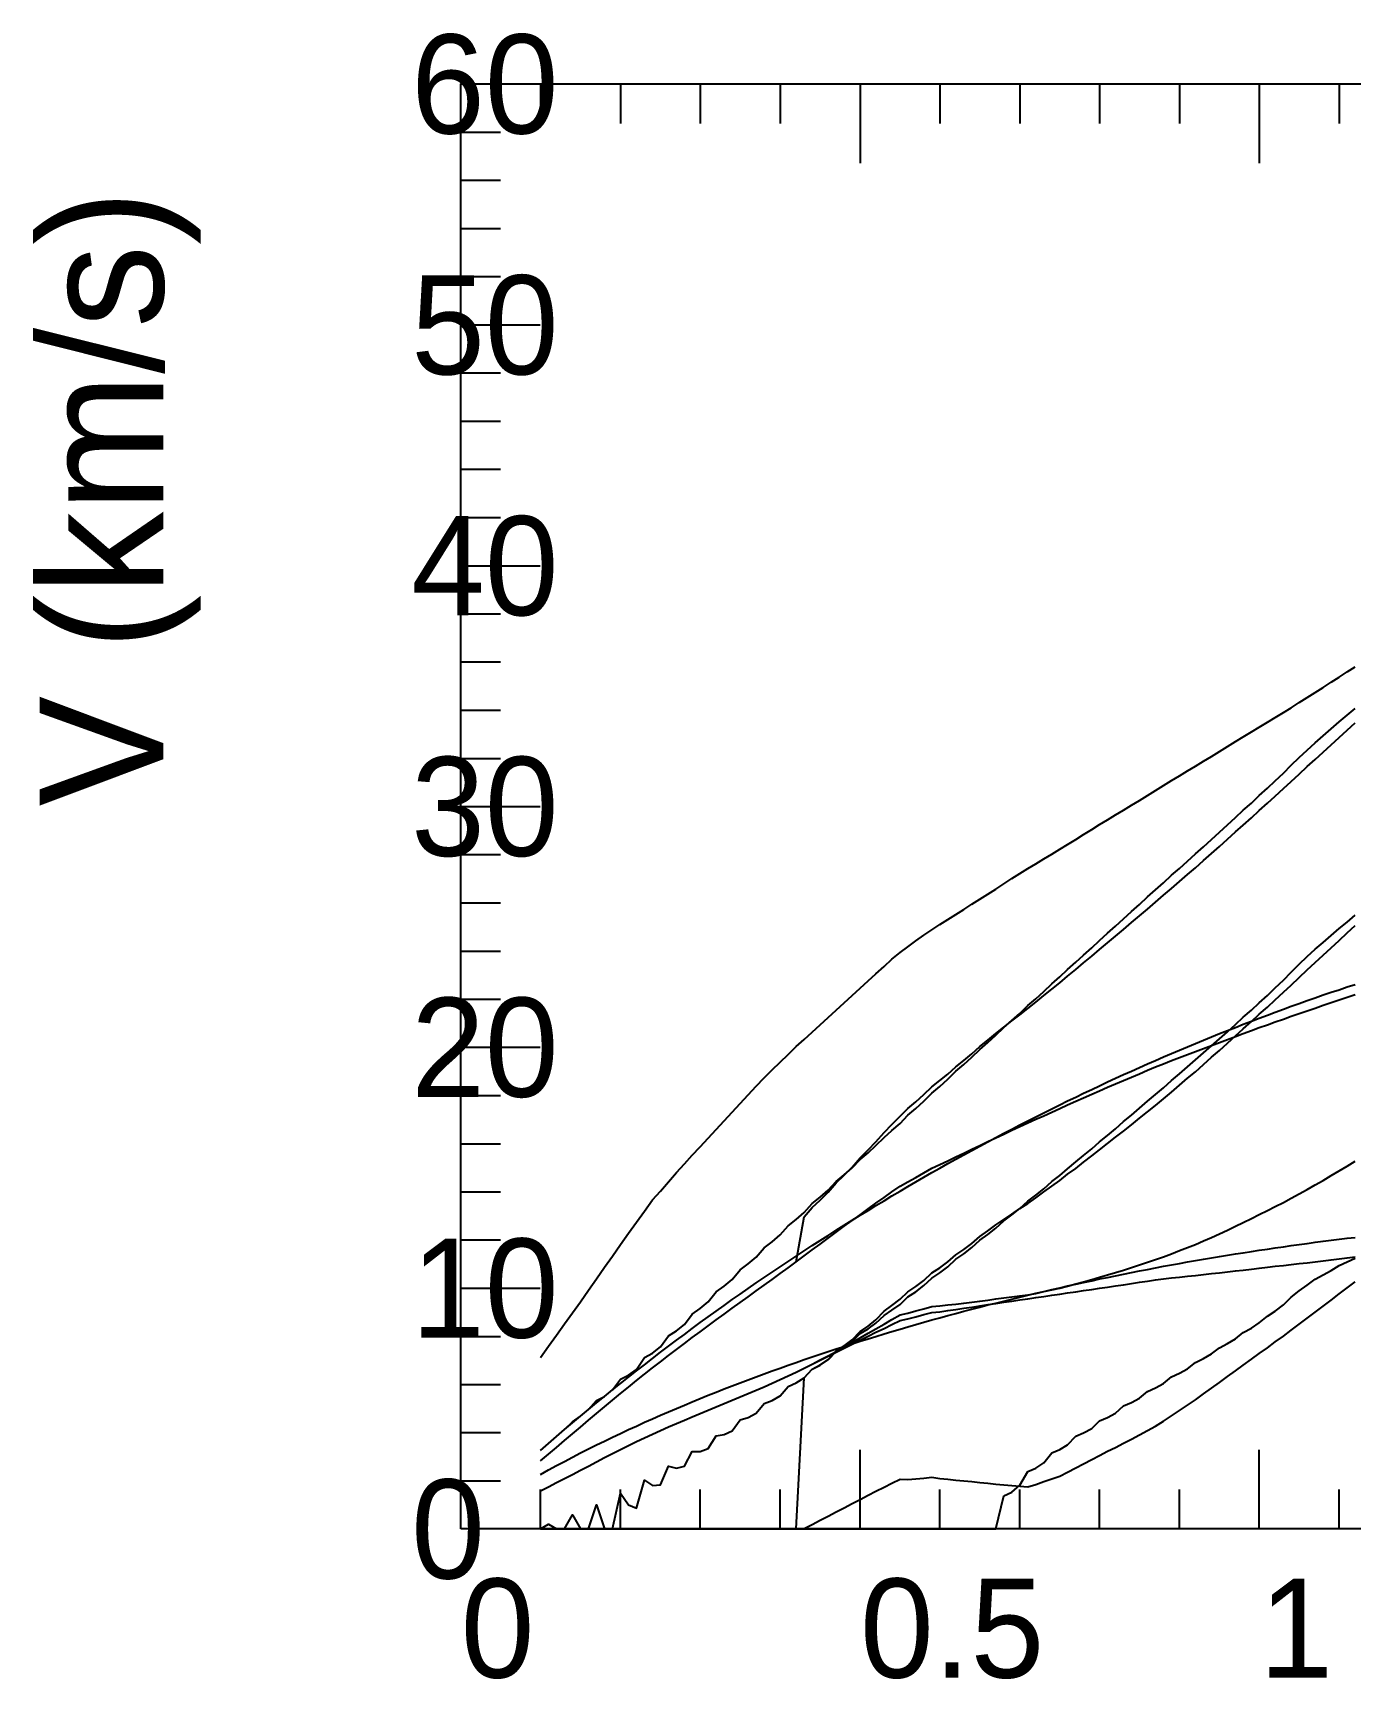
# Model space of a CAD drawing. Extents: x -35 to 179, y -35 to 143.
# Drawn here: x -34.5 to 71.8, y -12.1 to 120.8 of the extents above; entities that cross this region are included whole.
import ezdxf

# ---------------------------------------------------------------- set-up
doc = ezdxf.new("R2010")
doc.units = 0

msp = doc.modelspace()

# ---------------------------------------------------------------- linework, layer by layer
at = {"color": 0}
for p, q in [((6.45, 116.63), (6.45, 113.43)), ((12.89, 116.63), (12.89, 113.43)), ((19.34, 116.63), (19.34, 113.43)), ((25.79, 116.63), (25.79, 113.43)), ((32.23, 116.63), (32.23, 110.23)), ((38.68, 116.63), (38.68, 113.43)), ((45.12, 116.63), (45.12, 113.43)), ((51.57, 116.63), (51.57, 113.43)), ((58.02, 116.63), (58.02, 113.43)), ((64.46, 116.63), (64.46, 110.23)), ((70.91, 116.63), (70.91, 113.43)), ((0, 112.74), (3.2, 112.74)), ((0, 108.86), (3.2, 108.86)), ((0, 104.97), (3.2, 104.97)), ((0, 101.08), (3.2, 101.08)), ((0, 97.19), (6.4, 97.19)), ((0, 93.31), (3.2, 93.31)), ((0, 89.42), (3.2, 89.42)), ((0, 85.53), (3.2, 85.53)), ((0, 81.64), (3.2, 81.64)), ((0, 77.75), (6.4, 77.75)), ((0, 73.87), (3.2, 73.87)), ((0, 69.98), (3.2, 69.98)), ((0, 66.09), (3.2, 66.09)), ((0, 62.2), (3.2, 62.2)), ((0, 58.32), (6.4, 58.32)), ((0, 54.43), (3.2, 54.43)), ((0, 50.54), (3.2, 50.54)), ((0, 46.65), (3.2, 46.65)), ((0, 42.77), (3.2, 42.77)), ((0, 38.88), (6.4, 38.88)), ((0, 34.99), (3.2, 34.99)), ((0, 31.1), (3.2, 31.1)), ((0, 27.21), (3.2, 27.21)), ((0, 23.33), (3.2, 23.33)), ((0, 19.44), (6.4, 19.44)), ((0, 15.55), (3.2, 15.55)), ((0, 11.66), (3.2, 11.66)), ((0, 7.78), (3.2, 7.78)), ((32.23, 0), (32.23, 6.4)), ((64.46, 0), (64.46, 6.4)), ((0, 3.89), (3.2, 3.89)), ((6.45, 0), (6.45, 3.2)), ((12.89, 0), (12.89, 3.2)), ((19.34, 0), (19.34, 3.2)), ((25.79, 0), (25.79, 3.2)), ((38.68, 0), (38.68, 3.2)), ((45.12, 0), (45.12, 3.2)), ((51.57, 0), (51.57, 3.2)), ((58.02, 0), (58.02, 3.2)), ((70.91, 0), (70.91, 3.2))]:
    msp.add_line(p, q, dxfattribs=at)
msp.add_lwpolyline([(0, 0), (0, 116.63), (179.2, 116.63), (179.2, 0)], close=True, dxfattribs=at)
at = {"color": 6}
for points in [[(6.45, 13.85), (7.09, 14.75), (7.74, 15.65), (8.38, 16.55), (9.02, 17.45), (9.67, 18.34), (10.31, 19.27), (10.96, 20.19), (11.6, 21.12), (12.25, 22.03), (12.89, 22.95), (13.54, 23.87), (14.18, 24.76), (14.83, 25.66), (15.47, 26.56), (16.12, 27.27), (16.76, 28.02), (17.41, 28.78), (18.05, 29.47), (18.69, 30.16), (19.34, 30.85), (19.98, 31.55), (20.63, 32.25), (21.27, 32.95), (21.92, 33.65), (22.56, 34.34), (23.21, 35.04), (23.85, 35.73), (24.5, 36.42), (25.14, 37.06), (25.79, 37.68), (26.43, 38.3), (27.07, 38.93), (27.72, 39.52), (28.36, 40.11), (29.01, 40.7), (29.65, 41.28), (30.3, 41.87), (30.94, 42.46), (31.59, 43.05), (32.23, 43.64), (32.88, 44.23), (33.52, 44.82), (34.17, 45.41), (34.81, 46), (35.46, 46.52), (36.1, 46.99), (36.74, 47.46), (37.39, 47.93), (38.03, 48.37), (38.68, 48.78), (39.32, 49.19), (39.97, 49.6), (40.61, 50.01), (41.26, 50.42), (41.9, 50.83), (42.55, 51.24), (43.19, 51.65), (43.84, 52.07), (44.48, 52.49), (45.12, 52.91), (45.77, 53.32), (46.41, 53.7), (47.06, 54.09), (47.7, 54.47), (48.35, 54.86), (48.99, 55.26), (49.64, 55.66), (50.28, 56.06), (50.93, 56.46), (51.57, 56.85), (52.22, 57.24), (52.86, 57.63), (53.51, 58.03), (54.15, 58.42), (54.79, 58.81), (55.44, 59.21), (56.08, 59.6), (56.73, 60), (57.37, 60.4), (58.02, 60.79), (58.66, 61.19), (59.31, 61.58), (59.95, 61.97), (60.6, 62.36), (61.24, 62.76), (61.89, 63.15), (62.53, 63.55), (63.17, 63.94), (63.82, 64.34), (64.46, 64.73), (65.11, 65.12), (65.75, 65.51), (66.4, 65.9), (67.04, 66.29), (67.69, 66.71), (68.33, 67.11), (68.98, 67.52), (69.62, 67.93), (70.27, 68.34), (70.91, 68.76), (71.55, 69.17), (72.2, 69.58)], [(27.65, 0), (27.72, 0.04), (28.36, 0.37), (29.01, 0.71), (29.65, 1.04), (30.3, 1.38), (30.94, 1.71), (31.59, 2.05), (32.23, 2.39), (32.88, 2.72), (33.52, 3.04), (34.17, 3.37), (34.81, 3.69), (35.46, 4.02), (36.1, 4), (36.74, 4.06), (37.39, 4.11), (38.03, 4.17), (38.68, 4.08), (39.32, 4.01), (39.97, 3.95), (40.61, 3.88), (41.26, 3.82), (41.9, 3.75), (42.55, 3.69), (43.19, 3.62), (43.84, 3.57), (44.48, 3.52), (45.12, 3.46), (45.77, 3.41), (46.41, 3.6), (47.06, 3.83), (47.7, 4.05), (48.35, 4.27), (48.99, 4.59), (49.64, 4.93), (50.28, 5.27), (50.93, 5.61), (51.57, 5.94), (52.22, 6.27), (52.86, 6.59), (53.51, 6.92), (54.15, 7.26), (54.79, 7.61), (55.44, 7.96), (56.08, 8.3), (56.73, 8.69), (57.37, 9.13), (58.02, 9.56), (58.66, 9.99), (59.31, 10.42), (59.95, 10.9), (60.6, 11.37), (61.24, 11.83), (61.89, 12.3), (62.53, 12.76), (63.17, 13.23), (63.82, 13.7), (64.46, 14.16), (65.11, 14.63), (65.75, 15.1), (66.4, 15.57), (67.04, 16.04), (67.69, 16.53), (68.33, 17.02), (68.98, 17.5), (69.62, 17.99), (70.27, 18.48), (70.91, 18.97), (71.55, 19.46), (72.2, 19.95)]]:
    msp.add_lwpolyline(points, dxfattribs=at)
at = {"color": 3}
for points in [[(6.45, 6.33), (7.09, 6.91), (7.74, 7.46), (8.38, 8.02), (9.02, 8.64), (9.67, 9.11), (10.31, 9.65), (10.96, 10.36), (11.6, 10.7), (12.25, 11.23), (12.89, 12.09), (13.54, 12.41), (14.18, 12.87), (14.83, 13.83), (15.47, 14.2), (16.12, 14.69), (16.76, 15.59), (17.41, 16), (18.05, 16.51), (18.69, 17.35), (19.34, 17.8), (19.98, 18.33), (20.63, 19.13), (21.27, 19.59), (21.92, 20.14), (22.56, 20.91), (23.21, 21.39), (23.85, 21.95), (24.5, 22.69), (25.14, 23.19), (25.79, 23.75), (26.43, 24.47), (27.07, 24.99), (27.72, 25.55), (28.36, 26.26), (29.01, 26.78), (29.65, 27.35), (30.3, 28.04), (30.94, 28.58), (31.59, 29.15), (32.23, 29.83), (32.88, 30.37), (33.52, 30.94), (34.17, 31.61), (34.81, 32.15), (35.46, 32.73), (36.1, 33.39), (36.74, 33.94), (37.39, 34.52), (38.03, 35.17), (38.68, 35.72), (39.32, 36.3), (39.97, 36.94), (40.61, 37.5), (41.26, 38.08), (41.9, 38.71), (42.55, 39.27), (43.19, 39.85), (43.84, 40.48), (44.48, 41.04), (45.12, 41.62), (45.77, 42.24), (46.41, 42.8), (47.06, 43.39), (47.7, 44), (48.35, 44.57), (48.99, 45.15), (49.64, 45.76), (50.28, 46.32), (50.93, 46.9), (51.57, 47.51), (52.22, 48.08), (52.86, 48.66), (53.51, 49.26), (54.15, 49.83), (54.79, 50.41), (55.44, 51.01), (56.08, 51.58), (56.73, 52.16), (57.37, 52.76), (58.02, 53.32), (58.66, 53.91), (59.31, 54.5), (59.95, 55.07), (60.6, 55.66), (61.24, 56.25), (61.89, 56.83), (62.53, 57.42), (63.17, 58.01), (63.82, 58.59), (64.46, 59.19), (65.11, 59.8), (65.75, 60.39), (66.4, 61.01), (67.04, 61.65), (67.69, 62.27), (68.33, 62.87), (68.98, 63.46), (69.62, 64.03), (70.27, 64.59), (70.91, 65.14), (71.55, 65.68), (72.2, 66.22)], [(6.45, 0), (7.09, 0.39), (7.74, 0), (8.38, 0), (9.02, 1.13), (9.67, 0), (10.31, 0), (10.96, 1.95), (11.6, 0), (12.25, 0), (12.89, 2.88), (13.54, 1.94), (14.18, 1.67), (14.83, 3.93), (15.47, 3.51), (16.12, 3.56), (16.76, 5.06), (17.41, 4.9), (18.05, 5.08), (18.69, 6.26), (19.34, 6.26), (19.98, 6.51), (20.63, 7.51), (21.27, 7.62), (21.92, 7.93), (22.56, 8.8), (23.21, 8.99), (23.85, 9.34), (24.5, 10.14), (25.14, 10.38), (25.79, 10.76), (26.43, 11.5), (27.07, 11.79), (27.72, 12.2), (28.36, 12.9), (29.01, 13.23), (29.65, 13.65), (30.3, 14.32), (30.94, 14.68), (31.59, 15.12), (32.23, 15.77), (32.88, 16.15), (33.52, 16.61), (34.17, 17.24), (34.81, 17.65), (35.46, 18.11), (36.1, 18.73), (36.74, 19.15), (37.39, 19.64), (38.03, 20.24), (38.68, 20.68), (39.32, 21.17), (39.97, 21.77), (40.61, 22.22), (41.26, 22.72), (41.9, 23.31), (42.55, 23.78), (43.19, 24.29), (43.84, 24.88), (44.48, 25.35), (45.12, 25.87), (45.77, 26.45), (46.41, 26.94), (47.06, 27.46), (47.7, 28.04), (48.35, 28.54), (48.99, 29.06), (49.64, 29.64), (50.28, 30.15), (50.93, 30.68), (51.57, 31.26), (52.22, 31.77), (52.86, 32.31), (53.51, 32.89), (54.15, 33.41), (54.79, 33.96), (55.44, 34.54), (56.08, 35.07), (56.73, 35.62), (57.37, 36.2), (58.02, 36.73), (58.66, 37.29), (59.31, 37.88), (59.95, 38.42), (60.6, 38.99), (61.24, 39.57), (61.89, 40.13), (62.53, 40.71), (63.17, 41.3), (63.82, 41.87), (64.46, 42.46), (65.11, 43.07), (65.75, 43.67), (66.4, 44.29), (67.04, 44.95), (67.69, 45.58), (68.33, 46.2), (68.98, 46.79), (69.62, 47.35), (70.27, 47.91), (70.91, 48.46), (71.55, 48.99), (72.2, 49.53)], [(6.45, 6.33), (7.09, 6.9), (7.74, 7.46), (8.38, 8.02), (9.02, 8.56), (9.67, 9.11), (10.31, 9.65), (10.96, 10.18), (11.6, 10.7), (12.25, 11.23), (12.89, 11.74), (13.54, 12.25), (14.18, 12.76), (14.83, 13.26), (15.47, 13.76), (16.12, 14.26), (16.76, 14.75), (17.41, 15.23), (18.05, 15.71), (18.69, 16.19), (19.34, 16.66), (19.98, 17.13), (20.63, 17.59), (21.27, 18.05), (21.92, 18.51), (22.56, 18.96), (23.21, 19.41), (23.85, 19.86), (24.5, 20.3), (25.14, 20.74), (25.79, 21.17), (26.43, 21.6), (27.07, 22.03), (27.72, 22.45), (28.36, 22.87), (29.01, 23.29), (29.65, 23.7), (30.3, 24.11), (30.94, 24.52), (31.59, 24.92), (32.23, 25.32), (32.88, 25.71), (33.52, 26.11), (34.17, 26.49), (34.81, 26.88), (35.46, 27.26), (36.1, 27.64), (36.74, 28.02), (37.39, 28.39), (38.03, 28.76), (38.68, 29.12), (39.32, 29.49), (39.97, 29.85), (40.61, 30.2), (41.26, 30.55), (41.9, 30.9), (42.55, 31.25), (43.19, 31.59), (43.84, 31.94), (44.48, 32.27), (45.12, 32.61), (45.77, 32.94), (46.41, 33.27), (47.06, 33.59), (47.7, 33.91), (48.35, 34.23), (48.99, 34.55), (49.64, 34.86), (50.28, 35.17), (50.93, 35.48), (51.57, 35.78), (52.22, 36.08), (52.86, 36.38), (53.51, 36.67), (54.15, 36.96), (54.79, 37.25), (55.44, 37.54), (56.08, 37.82), (56.73, 38.1), (57.37, 38.38), (58.02, 38.65), (58.66, 38.92), (59.31, 39.19), (59.95, 39.46), (60.6, 39.72), (61.24, 39.98), (61.89, 40.24), (62.53, 40.49), (63.17, 40.74), (63.82, 40.99), (64.46, 41.23), (65.11, 41.48), (65.75, 41.72), (66.4, 41.95), (67.04, 42.19), (67.69, 42.42), (68.33, 42.65), (68.98, 42.87), (69.62, 43.1), (70.27, 43.32), (70.91, 43.53), (71.55, 43.75), (72.2, 43.96)]]:
    msp.add_lwpolyline(points, dxfattribs=at)
at = {"color": 4}
for points in [[(6.45, 5.5), (7.09, 6.05), (7.74, 6.59), (8.38, 7.14), (9.02, 7.68), (9.67, 8.23), (10.31, 8.78), (10.96, 9.32), (11.6, 9.87), (12.25, 10.4), (12.89, 10.93), (13.54, 11.46), (14.18, 11.98), (14.83, 12.49), (15.47, 13), (16.12, 13.5), (16.76, 14), (17.41, 14.49), (18.05, 14.97), (18.69, 15.45), (19.34, 15.92), (19.98, 16.4), (20.63, 16.87), (21.27, 17.34), (21.92, 17.81), (22.56, 18.28), (23.21, 18.75), (23.85, 19.21), (24.5, 19.67), (25.14, 20.14), (25.79, 20.62), (26.43, 21.09), (27.07, 21.57), (27.72, 25.19), (28.36, 25.96), (29.01, 26.54), (29.65, 27.18), (30.3, 27.94), (30.94, 28.55), (31.59, 29.2), (32.23, 29.97), (32.88, 30.6), (33.52, 31.25), (34.17, 32.01), (34.81, 32.65), (35.46, 33.32), (36.1, 33.94), (36.74, 34.48), (37.39, 35.06), (38.03, 35.7), (38.68, 36.19), (39.32, 36.71), (39.97, 37.3), (40.61, 37.81), (41.26, 38.34), (41.9, 38.94), (42.55, 39.46), (43.19, 40), (43.84, 40.51), (44.48, 41.01), (45.12, 41.51), (45.77, 42), (46.41, 42.52), (47.06, 43.05), (47.7, 43.56), (48.35, 44.09), (48.99, 44.63), (49.64, 45.15), (50.28, 45.69), (50.93, 46.24), (51.57, 46.77), (52.22, 47.31), (52.86, 47.86), (53.51, 48.39), (54.15, 48.94), (54.79, 49.5), (55.44, 50.03), (56.08, 50.59), (56.73, 51.15), (57.37, 51.69), (58.02, 52.26), (58.66, 52.82), (59.31, 53.37), (59.95, 53.95), (60.6, 54.53), (61.24, 55.09), (61.89, 55.67), (62.53, 56.26), (63.17, 56.82), (63.82, 57.41), (64.46, 58), (65.11, 58.57), (65.75, 59.16), (66.4, 59.76), (67.04, 60.33), (67.69, 60.93), (68.33, 61.53), (68.98, 62.11), (69.62, 62.7), (70.27, 63.3), (70.91, 63.88), (71.55, 64.47), (72.2, 65.07)], [(6.45, 0), (7.09, 0), (7.74, 0), (8.38, 0), (9.02, 0), (9.67, 0), (10.31, 0), (10.96, 0), (11.6, 0), (12.25, 0), (12.89, 0), (13.54, 0), (14.18, 0), (14.83, 0), (15.47, 0), (16.12, 0), (16.76, 0), (17.41, 0), (18.05, 0), (18.69, 0), (19.34, 0), (19.98, 0), (20.63, 0), (21.27, 0), (21.92, 0), (22.56, 0), (23.21, 0), (23.85, 0), (24.5, 0), (25.14, 0), (25.79, 0), (26.43, 0), (27.07, 0), (27.72, 12.2), (28.36, 12.91), (29.01, 13.25), (29.65, 13.69), (30.3, 14.39), (30.94, 14.78), (31.59, 15.26), (32.23, 15.95), (32.88, 16.38), (33.52, 16.89), (34.17, 17.57), (34.81, 18.03), (35.46, 18.55), (36.1, 19.15), (36.74, 19.58), (37.39, 20.06), (38.03, 20.67), (38.68, 21.08), (39.32, 21.55), (39.97, 22.12), (40.61, 22.56), (41.26, 23.04), (41.9, 23.61), (42.55, 24.06), (43.19, 24.56), (43.84, 24.99), (44.48, 25.42), (45.12, 25.86), (45.77, 26.26), (46.41, 26.73), (47.06, 27.21), (47.7, 27.66), (48.35, 28.13), (48.99, 28.63), (49.64, 29.1), (50.28, 29.61), (50.93, 30.12), (51.57, 30.6), (52.22, 31.11), (52.86, 31.62), (53.51, 32.11), (54.15, 32.63), (54.79, 33.16), (55.44, 33.66), (56.08, 34.19), (56.73, 34.73), (57.37, 35.26), (58.02, 35.81), (58.66, 36.38), (59.31, 36.91), (59.95, 37.49), (60.6, 38.07), (61.24, 38.63), (61.89, 39.21), (62.53, 39.8), (63.17, 40.36), (63.82, 40.96), (64.46, 41.55), (65.11, 42.12), (65.75, 42.72), (66.4, 43.33), (67.04, 43.9), (67.69, 44.52), (68.33, 45.13), (68.98, 45.71), (69.62, 46.32), (70.27, 46.92), (70.91, 47.5), (71.55, 48.11), (72.2, 48.71)], [(6.45, 5.5), (7.09, 6.05), (7.74, 6.59), (8.38, 7.14), (9.02, 7.68), (9.67, 8.23), (10.31, 8.78), (10.96, 9.32), (11.6, 9.87), (12.25, 10.4), (12.89, 10.93), (13.54, 11.46), (14.18, 11.98), (14.83, 12.49), (15.47, 13), (16.12, 13.5), (16.76, 14), (17.41, 14.49), (18.05, 14.97), (18.69, 15.45), (19.34, 15.92), (19.98, 16.4), (20.63, 16.87), (21.27, 17.34), (21.92, 17.81), (22.56, 18.28), (23.21, 18.75), (23.85, 19.21), (24.5, 19.67), (25.14, 20.14), (25.79, 20.62), (26.43, 21.09), (27.07, 21.57), (27.72, 22.04), (28.36, 22.52), (29.01, 23), (29.65, 23.47), (30.3, 23.95), (30.94, 24.43), (31.59, 24.9), (32.23, 25.37), (32.88, 25.84), (33.52, 26.3), (34.17, 26.76), (34.81, 27.22), (35.46, 27.67), (36.1, 28.02), (36.74, 28.38), (37.39, 28.75), (38.03, 29.11), (38.68, 29.41), (39.32, 29.72), (39.97, 30.03), (40.61, 30.34), (41.26, 30.65), (41.9, 30.96), (42.55, 31.27), (43.19, 31.58), (43.84, 31.88), (44.48, 32.18), (45.12, 32.48), (45.77, 32.77), (46.41, 33.07), (47.06, 33.36), (47.7, 33.65), (48.35, 33.94), (48.99, 34.23), (49.64, 34.52), (50.28, 34.8), (50.93, 35.09), (51.57, 35.37), (52.22, 35.65), (52.86, 35.92), (53.51, 36.2), (54.15, 36.47), (54.79, 36.75), (55.44, 37.02), (56.08, 37.29), (56.73, 37.55), (57.37, 37.8), (58.02, 38.05), (58.66, 38.3), (59.31, 38.55), (59.95, 38.79), (60.6, 39.03), (61.24, 39.27), (61.89, 39.51), (62.53, 39.75), (63.17, 39.99), (63.82, 40.23), (64.46, 40.47), (65.11, 40.7), (65.75, 40.93), (66.4, 41.15), (67.04, 41.38), (67.69, 41.6), (68.33, 41.83), (68.98, 42.05), (69.62, 42.27), (70.27, 42.49), (70.91, 42.71), (71.55, 42.93), (72.2, 43.14)]]:
    msp.add_lwpolyline(points, dxfattribs=at)
at = {"color": 1}
msp.add_lwpolyline([(6.45, 3.09), (7.09, 3.41), (7.74, 3.74), (8.38, 4.07), (9.02, 4.4), (9.67, 4.74), (10.31, 5.08), (10.96, 5.42), (11.6, 5.76), (12.25, 6.08), (12.89, 6.41), (13.54, 6.73), (14.18, 7.06), (14.83, 7.36), (15.47, 7.66), (16.12, 7.95), (16.76, 8.25), (17.41, 8.52), (18.05, 8.79), (18.69, 9.06), (19.34, 9.33), (19.98, 9.6), (20.63, 9.87), (21.27, 10.14), (21.92, 10.4), (22.56, 10.67), (23.21, 10.94), (23.85, 11.21), (24.5, 11.48), (25.14, 11.77), (25.79, 12.07), (26.43, 12.37), (27.07, 12.67), (27.72, 12.98), (28.36, 13.31), (29.01, 13.64), (29.65, 13.98), (30.3, 14.33), (30.94, 14.69), (31.59, 15.06), (32.23, 15.43), (32.88, 15.8), (33.52, 16.16), (34.17, 16.54), (34.81, 16.91), (35.46, 17.29), (36.1, 17.42), (36.74, 17.6), (37.39, 17.78), (38.03, 17.96), (38.68, 18.01), (39.32, 18.08), (39.97, 18.15), (40.61, 18.23), (41.26, 18.31), (41.9, 18.4), (42.55, 18.48), (43.19, 18.57), (43.84, 18.65), (44.48, 18.73), (45.12, 18.82), (45.77, 18.9), (46.41, 19.02), (47.06, 19.16), (47.7, 19.3), (48.35, 19.44), (48.99, 19.6), (49.64, 19.78), (50.28, 19.96), (50.93, 20.14), (51.57, 20.32), (52.22, 20.51), (52.86, 20.7), (53.51, 20.9), (54.15, 21.1), (54.79, 21.32), (55.44, 21.53), (56.08, 21.76), (56.73, 21.98), (57.37, 22.22), (58.02, 22.47), (58.66, 22.71), (59.31, 22.97), (59.95, 23.25), (60.6, 23.53), (61.24, 23.82), (61.89, 24.12), (62.53, 24.43), (63.17, 24.74), (63.82, 25.06), (64.46, 25.38), (65.11, 25.7), (65.75, 26.03), (66.4, 26.36), (67.04, 26.7), (67.69, 27.05), (68.33, 27.41), (68.98, 27.78), (69.62, 28.14), (70.27, 28.52), (70.91, 28.9), (71.55, 29.29), (72.2, 29.68)], dxfattribs=at)
at = {"color": 2}
for points in [[(6.45, 3.09), (7.09, 3.41), (7.74, 3.74), (8.38, 4.07), (9.02, 4.4), (9.67, 4.74), (10.31, 5.08), (10.96, 5.42), (11.6, 5.76), (12.25, 6.08), (12.89, 6.41), (13.54, 6.73), (14.18, 7.06), (14.83, 7.36), (15.47, 7.66), (16.12, 7.95), (16.76, 8.25), (17.41, 8.52), (18.05, 8.79), (18.69, 9.06), (19.34, 9.33), (19.98, 9.6), (20.63, 9.87), (21.27, 10.14), (21.92, 10.4), (22.56, 10.67), (23.21, 10.94), (23.85, 11.21), (24.5, 11.48), (25.14, 11.77), (25.79, 12.07), (26.43, 12.37), (27.07, 12.67), (27.72, 12.98), (28.36, 13.31), (29.01, 13.64), (29.65, 13.98), (30.3, 14.33), (30.94, 14.69), (31.59, 15.06), (32.23, 15.43), (32.88, 15.8), (33.52, 16.16), (34.17, 16.54), (34.81, 16.91), (35.46, 17.29), (36.1, 17.42), (36.74, 17.6), (37.39, 17.78), (38.03, 17.96), (38.68, 18.01), (39.32, 18.08), (39.97, 18.15), (40.61, 18.23), (41.26, 18.31), (41.9, 18.4), (42.55, 18.48), (43.19, 18.57), (43.84, 18.65), (44.48, 18.73), (45.12, 18.82), (45.77, 18.9), (46.41, 19.02), (47.06, 19.16), (47.7, 19.3), (48.35, 19.44), (48.99, 19.6), (49.64, 19.78), (50.28, 19.96), (50.93, 20.14), (51.57, 20.32), (52.22, 20.51), (52.86, 20.7), (53.51, 20.9), (54.15, 21.1), (54.79, 21.32), (55.44, 21.53), (56.08, 21.76), (56.73, 21.98), (57.37, 22.22), (58.02, 22.47), (58.66, 22.71), (59.31, 22.97), (59.95, 23.25), (60.6, 23.53), (61.24, 23.82), (61.89, 24.12), (62.53, 24.43), (63.17, 24.74), (63.82, 25.06), (64.46, 25.38), (65.11, 25.7), (65.75, 26.03), (66.4, 26.36), (67.04, 26.7), (67.69, 27.05), (68.33, 27.41), (68.98, 27.78), (69.62, 28.14), (70.27, 28.52), (70.91, 28.9), (71.55, 29.29), (72.2, 29.68)], [(6.45, 4.41), (7.09, 4.77), (7.74, 5.12), (8.38, 5.46), (9.02, 5.8), (9.67, 6.14), (10.31, 6.46), (10.96, 6.78), (11.6, 7.1), (12.25, 7.41), (12.89, 7.72), (13.54, 8.02), (14.18, 8.31), (14.83, 8.61), (15.47, 8.89), (16.12, 9.18), (16.76, 9.46), (17.41, 9.73), (18.05, 10), (18.69, 10.27), (19.34, 10.54), (19.98, 10.8), (20.63, 11.05), (21.27, 11.31), (21.92, 11.56), (22.56, 11.8), (23.21, 12.05), (23.85, 12.29), (24.5, 12.53), (25.14, 12.76), (25.79, 12.99), (26.43, 13.22), (27.07, 13.45), (27.72, 13.67), (28.36, 13.89), (29.01, 14.11), (29.65, 14.32), (30.3, 14.53), (30.94, 14.74), (31.59, 14.95), (32.23, 15.15), (32.88, 15.35), (33.52, 15.55), (34.17, 15.75), (34.81, 15.94), (35.46, 16.13), (36.1, 16.32), (36.74, 16.51), (37.39, 16.69), (38.03, 16.87), (38.68, 17.05), (39.32, 17.23), (39.97, 17.4), (40.61, 17.58), (41.26, 17.75), (41.9, 17.91), (42.55, 18.08), (43.19, 18.24), (43.84, 18.4), (44.48, 18.56), (45.12, 18.72), (45.77, 18.88), (46.41, 19.03), (47.06, 19.18), (47.7, 19.33), (48.35, 19.47), (48.99, 19.62), (49.64, 19.76), (50.28, 19.9), (50.93, 20.04), (51.57, 20.18), (52.22, 20.31), (52.86, 20.44), (53.51, 20.57), (54.15, 20.7), (54.79, 20.83), (55.44, 20.95), (56.08, 21.07), (56.73, 21.2), (57.37, 21.31), (58.02, 21.43), (58.66, 21.55), (59.31, 21.66), (59.95, 21.77), (60.6, 21.88), (61.24, 21.99), (61.89, 22.09), (62.53, 22.2), (63.17, 22.3), (63.82, 22.4), (64.46, 22.5), (65.11, 22.59), (65.75, 22.69), (66.4, 22.78), (67.04, 22.87), (67.69, 22.96), (68.33, 23.05), (68.98, 23.14), (69.62, 23.22), (70.27, 23.3), (70.91, 23.38), (71.55, 23.46), (72.2, 23.54)], [(6.45, 0), (7.09, 0), (7.74, 0), (8.38, 0), (9.02, 0), (9.67, 0), (10.31, 0), (10.96, 0), (11.6, 0), (12.25, 0), (12.89, 0), (13.54, 0), (14.18, 0), (14.83, 0), (15.47, 0), (16.12, 0), (16.76, 0), (17.41, 0), (18.05, 0), (18.69, 0), (19.34, 0), (19.98, 0), (20.63, 0), (21.27, 0), (21.92, 0), (22.56, 0), (23.21, 0), (23.85, 0), (24.5, 0), (25.14, 0), (25.79, 0), (26.43, 0), (27.07, 0), (27.72, 0), (28.36, 0), (29.01, 0), (29.65, 0), (30.3, 0), (30.94, 0), (31.59, 0), (32.23, 0), (32.88, 0), (33.52, 0), (34.17, 0), (34.81, 0), (35.46, 0), (36.1, 0), (36.74, 0), (37.39, 0), (38.03, 0), (38.68, 0), (39.32, 0), (39.97, 0), (40.61, 0), (41.26, 0), (41.9, 0), (42.55, 0), (43.19, 0), (43.84, 2.67), (44.48, 2.98), (45.12, 3.55), (45.77, 4.65), (46.41, 4.9), (47.06, 5.33), (47.7, 6.15), (48.35, 6.41), (48.99, 6.79), (49.64, 7.49), (50.28, 7.75), (50.93, 8.11), (51.57, 8.74), (52.22, 9), (52.86, 9.36), (53.51, 9.94), (54.15, 10.21), (54.79, 10.57), (55.44, 11.11), (56.08, 11.4), (56.73, 11.75), (57.37, 12.27), (58.02, 12.57), (58.66, 12.94), (59.31, 13.44), (59.95, 13.76), (60.6, 14.13), (61.24, 14.63), (61.89, 14.97), (62.53, 15.36), (63.17, 15.86), (63.82, 16.22), (64.46, 16.64), (65.11, 17.17), (65.75, 17.59), (66.4, 18.08), (67.04, 18.71), (67.69, 19.22), (68.33, 19.68), (68.98, 20.16), (69.62, 20.51), (70.27, 20.86), (70.91, 21.26), (71.55, 21.56), (72.2, 21.86)]]:
    msp.add_lwpolyline(points, dxfattribs=at)
at = {"color": 5}
msp.add_lwpolyline([(6.45, 3.09), (7.09, 3.41), (7.74, 3.74), (8.38, 4.07), (9.02, 4.4), (9.67, 4.74), (10.31, 5.08), (10.96, 5.42), (11.6, 5.76), (12.25, 6.08), (12.89, 6.41), (13.54, 6.73), (14.18, 7.06), (14.83, 7.36), (15.47, 7.66), (16.12, 7.95), (16.76, 8.25), (17.41, 8.52), (18.05, 8.79), (18.69, 9.06), (19.34, 9.33), (19.98, 9.6), (20.63, 9.87), (21.27, 10.14), (21.92, 10.4), (22.56, 10.67), (23.21, 10.94), (23.85, 11.21), (24.5, 11.48), (25.14, 11.77), (25.79, 12.07), (26.43, 12.37), (27.07, 12.67), (27.72, 12.98), (28.36, 13.3), (29.01, 13.62), (29.65, 13.94), (30.3, 14.26), (30.94, 14.59), (31.59, 14.92), (32.23, 15.24), (32.88, 15.57), (33.52, 15.88), (34.17, 16.19), (34.81, 16.5), (35.46, 16.82), (36.1, 16.95), (36.74, 17.13), (37.39, 17.3), (38.03, 17.47), (38.68, 17.54), (39.32, 17.63), (39.97, 17.72), (40.61, 17.81), (41.26, 17.91), (41.9, 18.01), (42.55, 18.11), (43.19, 18.21), (43.84, 18.31), (44.48, 18.4), (45.12, 18.49), (45.77, 18.59), (46.41, 18.68), (47.06, 18.77), (47.7, 18.87), (48.35, 18.96), (48.99, 19.06), (49.64, 19.15), (50.28, 19.25), (50.93, 19.34), (51.57, 19.44), (52.22, 19.53), (52.86, 19.62), (53.51, 19.72), (54.15, 19.81), (54.79, 19.91), (55.44, 20.01), (56.08, 20.11), (56.73, 20.19), (57.37, 20.26), (58.02, 20.33), (58.66, 20.4), (59.31, 20.47), (59.95, 20.54), (60.6, 20.61), (61.24, 20.68), (61.89, 20.75), (62.53, 20.83), (63.17, 20.9), (63.82, 20.98), (64.46, 21.06), (65.11, 21.13), (65.75, 21.2), (66.4, 21.27), (67.04, 21.34), (67.69, 21.42), (68.33, 21.49), (68.98, 21.57), (69.62, 21.64), (70.27, 21.73), (70.91, 21.81), (71.55, 21.89), (72.2, 21.97)], dxfattribs=at)

# ---------------------------------------------------------------- texts
at = {"color": 0}
for s, p in [('60', (-4, 112.63)), ('50', (-4, 93.19)), ('40', (-4, 73.75)), ('30', (-4, 54.32)), ('20', (-4, 34.88)), ('10', (-4, 15.44)), ('0', (-4, -4)), ('0', (0, -12)), ('0.5', (32.23, -12)), ('1', (64.46, -12))]:
    msp.add_text(s, height=8, dxfattribs=at).set_placement(p)
msp.add_text('V (km/s)', height=10, rotation=90, dxfattribs=at).set_placement((-24, 58.32))

doc.saveas('drawing.dxf')
